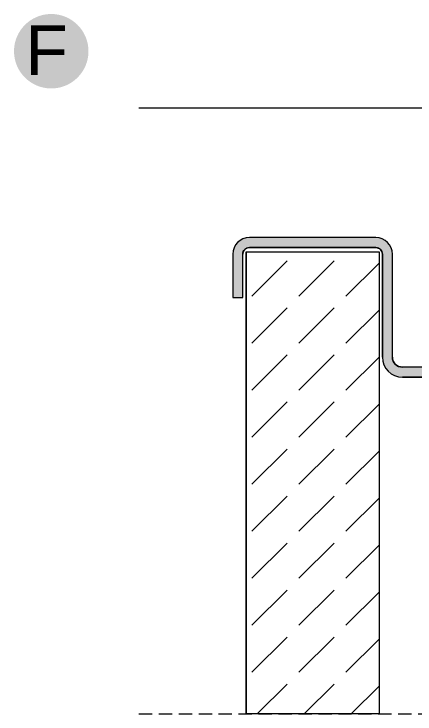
# Model space of a CAD drawing. Header units: millimetres. Extents: x -7826 to 55813, y 465 to 25965.
# Drawn here: x 53051 to 53654, y 14957 to 16010 of the extents above; entities that cross this region are included whole.
import ezdxf

# ---------------------------------------------------------------- set-up
doc = ezdxf.new("R2010")
doc.units = ezdxf.units.MM
doc.linetypes.add('Hidden Line', pattern=[30.00000000000001, 20, -10.00000000000001])
for name, color, linetype, lineweight in [('2D - Ogolne5', 161, 'Continuous', 25), ('2D Drafting - General102', 254, 'Continuous', 13), ('2D Drafting - General2', 251, 'Continuous', 15), ('2D Drafting - General81', 251, 'Continuous', 20), ('Opisy - Tekst121', 255, 'Continuous', 0)]:
    doc.layers.add(name, color=color, linetype=linetype, lineweight=lineweight)
doc.styles.add('GENERATED_STYLE_5', font='arial.ttf')

msp = doc.modelspace()

# ---------------------------------------------------------------- hatches: boundary and pattern name
at = {"layer": '2D - Ogolne5', "linetype": 'Continuous'}
msp.add_hatch(color=256, dxfattribs=at).paths.add_polyline_path([(53050.68615545362, 15954.01454045139, 0.9999999999999999), (53162.69177644119, 15954.01454045139, 0.9999999999999999)], flags=0)
at = {"layer": '2D Drafting - General102', "linetype": 'Continuous'}
h = msp.add_hatch(color=256, dxfattribs=at)
edge = h.paths.add_edge_path()
edge.add_arc((53404.69492952187, 15648.72803749471), 25, 90, 180)
edge.add_line((53379.69492952187, 15648.72803749471), (53379.69492952187, 15583.72803749471))
edge.add_line((53379.69492952187, 15583.72803749471), (53394.69492952187, 15583.72803749471))
edge.add_line((53394.69492952187, 15583.72803749471), (53394.69492952187, 15648.72803749471))
edge.add_arc((53404.69492952187, 15648.72803749471), 10, 90, 180, ccw=False)
edge.add_line((53404.69492952187, 15658.72803749471), (53594.69492952188, 15658.72803749471))
edge.add_arc((53594.69492952187, 15648.72803749472), 9.999999999992724, -4.172306944383308e-11, 89.99999999995828, ccw=False)
edge.add_line((53604.69492952187, 15648.72803749471), (53604.69492952187, 15493.72803749471))
edge.add_arc((53634.69492952187, 15493.72803749472), 30, 180.0000000000139, 270.0000000000139)
edge.add_line((53634.69492952188, 15463.72803749471), (53754.69492952187, 15463.72803749471))
edge.add_arc((53754.69492952187, 15493.72803749471), 30, 270, 360)
edge.add_line((53784.69492952187, 15493.72803749471), (53784.69492274234, 15748.57099837529))
edge.add_line((53784.69492274234, 15748.57099837529), (53769.69493034947, 15748.57099837529))
edge.add_line((53769.69493034947, 15748.57099837529), (53769.69492952187, 15493.72803749471))
edge.add_arc((53754.69492952187, 15493.72803749471), 15, -90, 0, ccw=False)
edge.add_line((53754.69492952187, 15478.72803749471), (53634.69492952188, 15478.72803749471))
edge.add_arc((53634.69492952188, 15493.72803749471), 15, 180, 270, ccw=False)
edge.add_line((53619.69492952188, 15493.72803749471), (53619.69492952188, 15648.72803749471))
edge.add_arc((53594.69492952188, 15648.72803749471), 25, 0, 90)
edge.add_line((53594.69492952188, 15673.72803749471), (53404.69492952187, 15673.72803749471))
at = {"layer": '2D Drafting - General81', "linetype": 'Continuous'}
h = msp.add_hatch(dxfattribs=at)
h.set_pattern_fill('BETON', color=256, style=0, pattern_type=2)
h.set_pattern_definition([(44.99999999999999, (100501.5426922003, -48973.43645584139), (-70.71067811865474, 70.71067811865476), [75, -25]), (44.99999999999999, (100501.5426922003, -48902.72577772274), (-70.71067811865474, 70.71067811865476), [75, -25])])
h.paths.add_polyline_path([(53399.69492952188, 15652.27862526134), (53599.69492952187, 15652.27862526134), (53599.69492952187, 14957.05410531572), (53399.69492952188, 14957.05410531572)])

# ---------------------------------------------------------------- linework, layer by layer
at = {"layer": '2D Drafting - General2', "linetype": 'Continuous'}
for p, q in [((53238.44109544289, 15868.96851639599), (54256.686710604, 15868.96851639599)), ((53594.69492952188, 15673.72803749471), (53404.69492952187, 15673.72803749471)), ((53594.69492952188, 15673.72803749471), (53404.69492952187, 15673.72803749471)), ((53594.69492952188, 15658.72803749471), (53404.69492952187, 15658.72803749471)), ((53394.69492952187, 15583.72803749471), (53394.69492952187, 15648.72803749471)), ((53399.78192687573, 15652.27862526134), (53599.78192687573, 15652.27862526134)), ((53399.78192687573, 15652.27862526134), (53399.78192687573, 14957.05410531572)), ((53599.78192687573, 15652.27862526134), (53599.78192687573, 14957.05410531572)), ((53604.69492952187, 15493.72803749471), (53604.69492952187, 15648.72803749471)), ((53619.69492952188, 15493.72803749471), (53619.69492952188, 15648.72803749471)), ((53754.69492952187, 15478.72803749471), (53634.69492952188, 15478.72803749471)), ((53754.69492952187, 15463.72803749471), (53634.69492952188, 15463.72803749471))]:
    msp.add_line(p, q, dxfattribs=at)
at = {"layer": '2D Drafting - General2', "linetype": 'Hidden Line'}
msp.add_line((53238.44109544289, 14957.05410531572), (54256.686710604, 14957.05410531572), dxfattribs=at)
at = {"layer": '2D Drafting - General2', "linetype": 'Continuous', "flags": 128}
msp.add_lwpolyline([(53404.69492952187, 15673.72803749471, 0.414213562373095), (53379.69492952187, 15648.72803749471), (53379.69492952187, 15583.72803749471), (53394.69492952187, 15583.72803749471), (53394.69492952187, 15648.72803749471, -0.4142135623731731), (53404.69492952187, 15658.72803749471), (53594.69492952188, 15658.72803749471, -0.4142135623731991), (53604.69492952187, 15648.72803749471), (53604.69492952187, 15493.72803749471, 0.414213562373069), (53634.69492952188, 15463.72803749471), (53754.69492952187, 15463.72803749471, 0.4142135623730777), (53784.69492952187, 15493.72803749471), (53784.69492274234, 15748.57099837529), (53769.69493034947, 15748.57099837529), (53769.69492952187, 15493.72803749471, -0.414213562373095), (53754.69492952187, 15478.72803749471), (53634.69492952188, 15478.72803749471, -0.414213562373095), (53619.69492952188, 15493.72803749471), (53619.69492952188, 15648.72803749471, 0.414213562373095), (53594.69492952188, 15673.72803749471)], format="xyb", close=True, dxfattribs=at)
msp.add_lwpolyline([(53399.69492952188, 15652.27862526134), (53599.69492952187, 15652.27862526134), (53599.69492952187, 14957.05410531572), (53399.69492952188, 14957.05410531572)], close=True, dxfattribs=at)
at = {"layer": '2D Drafting - General2', "linetype": 'Continuous'}
for centre, radius, start, end in [((53594.69492952188, 15648.72803749471), 25, 0, 90), ((53404.69492952187, 15648.72803749471), 10.00000000000014, 90, 180), ((53594.69492952188, 15648.72803749471), 10.00000000000014, 0, 90), ((53634.69492952188, 15493.72803749471), 30.00000000000043, 180, 270), ((53634.69492952188, 15493.72803749471), 15.00000000000057, 180, 270)]:
    msp.add_arc(centre, radius, start, end, dxfattribs=at)

# ---------------------------------------------------------------- texts
at = {"layer": 'Opisy - Tekst121', "linetype": 'Continuous', "insert": (53067.9163205556, 15992.92350927939), "char_height": 74.6413577085245, "attachment_point": 1, "style": 'GENERATED_STYLE_5'}
msp.add_mtext('{F}', dxfattribs=at)

doc.saveas('drawing.dxf')
